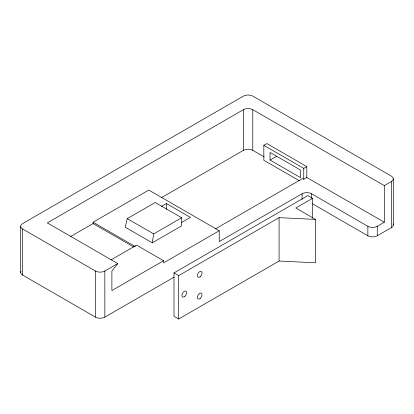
<?xml version="1.0" encoding="UTF-8"?>
<svg xmlns="http://www.w3.org/2000/svg" width="414" height="414" viewBox="0 0 414 414"><rect width="100%" height="100%" fill="white"/><g stroke="black" fill="none" stroke-linecap="round" stroke-linejoin="round"><path stroke-width="0.62" d="M152.28 242.827L153.672 233.889L181.637 217.743L181.637 225.878L152.28 242.827L125.214 227.198L127.227 218.623L155.24 202.503L181.637 217.743M117.757 263.573L111.889 271.03L111.889 290.556L163.556 260.727L163.556 262.895L219.244 230.743L219.244 241.59L302.111 193.747A6.645 3.835 0 0 1 311.509 193.747L367.87 226.287A6.645 3.835 0 0 0 377.263 226.287L384.311 222.22L384.311 185.607L252.794 109.679A6.645 3.835 0 0 0 243.401 109.679L47.305 222.898L117.757 263.573L104.84 271.03A6.645 3.835 0 0 1 95.448 271.03L22.646 228.999A6.645 3.835 0 0 1 22.646 223.576L243.401 96.12A6.645 3.835 0 0 1 252.794 96.12L391.354 176.116A6.645 3.835 0 0 1 391.354 181.539L391.354 227.643L377.263 235.778A6.645 3.835 0 0 1 367.87 235.778L312.622 203.879M133.763 247.049L93.098 223.576L93.098 222.22L148.786 190.067L219.244 230.743M70.732 236.487L93.098 223.576M161.667 197.545L243.401 150.354A6.645 3.835 0 0 1 252.794 150.354L264.179 156.927M299.26 180.711L263.832 160.254L263.832 145.34L266.885 143.575L306.81 166.625L306.81 177.477L384.311 222.22M161.532 206.405L166.464 203.559L190.419 217.391L181.648 222.453M270.042 160.042L300.569 177.668L300.569 170.076L270.042 152.45L270.042 160.042L276.619 156.244M110.988 259.888L136.548 245.129L163.556 260.727M263.832 145.34L303.757 168.389L306.81 166.625M215.28 228.963L302.582 178.558L303.757 179.236L306.81 177.477M312.549 198.327L295.819 207.988L315.494 219.404L315.494 262.797L279.088 261.032L178.688 319.003L173.989 316.291L173.989 272.904L307.85 195.615L312.549 198.327L312.549 218.111M20.928 271.393A6.645 3.835 0 0 0 22.646 275.098L95.448 317.129A6.645 3.835 0 0 0 104.84 317.129L174.139 277.121M173.989 272.904L178.688 275.615L279.088 217.645L315.494 219.404M384.311 185.607L391.354 181.539M127.227 218.623L153.672 233.889M93.098 222.22L135.43 246.656M393.3 178.827L393.3 224.931M377.263 226.287L377.263 235.778M367.87 226.287L367.87 235.778M311.509 193.747L311.509 198.171M303.757 168.389L303.757 179.236M302.111 193.747L302.111 199.439M279.088 217.645L279.088 261.032M252.794 109.679L252.794 150.354M243.401 109.679L243.401 150.354M178.688 275.615L178.688 319.003M166.464 203.559L166.464 209.282M104.84 271.03L104.84 317.129M95.448 271.03L95.448 317.129M22.646 228.999L22.646 275.098M20.7 226.287L20.7 272.386M393.072 223.938A6.645 3.835 0 0 1 391.354 227.643M184.882 296.352A3.322 1.92 -60 0 0 185.938 291.202A3.322 1.92 -60 0 0 182.005 294.69A3.322 1.92 -60 0 0 184.882 296.352M200.272 276.619A3.322 1.92 -60 0 0 201.323 271.47A3.322 1.92 -60 0 0 197.395 274.958A3.322 1.92 -60 0 0 200.272 276.619M200.272 298.313A3.322 1.92 -60 0 0 201.323 293.169A3.322 1.92 -60 0 0 197.395 296.652A3.322 1.92 -60 0 0 200.272 298.313"/></g></svg>
